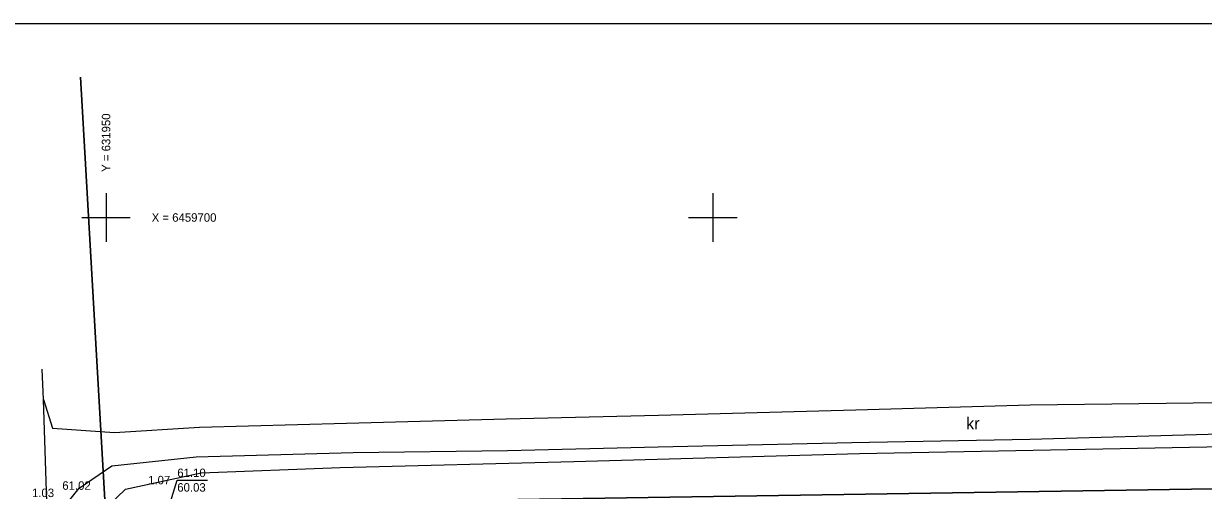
# Model space of a CAD drawing. Extents: x 631883 to 632355, y 6458993 to 6459716.
# Drawn here: x 631943.2 to 632040.4, y 6459677.5 to 6459716 of the extents above; entities that cross this region are included whole.
import ezdxf

# ---------------------------------------------------------------- set-up
doc = ezdxf.new("R2010")
doc.units = 0
for name, color, linetype in [('HALJASTUS', 7, 'Continuous'), ('KOORDPUNKT', 7, 'Continuous'), ('PIIR', 7, 'Continuous'), ('TEE', 7, 'Continuous'), ('VORK', 7, 'Continuous'), ('VORMISTUS', 7, 'Continuous')]:
    doc.layers.add(name, color=color, linetype=linetype)

msp = doc.modelspace()

# ---------------------------------------------------------------- linework, layer by layer
at = {"layer": 'HALJASTUS'}
msp.add_lwpolyline([(631958.117, 6459527.285), (631953.366, 6459527.68), (631950.596, 6459528.375), (631950.545, 6459533.799), (631951.167, 6459539.793), (631951.173, 6459554.94), (631951.092, 6459578.415), (631950.409, 6459599.042), (631949.478, 6459616.701), (631949.24, 6459625.156), (631947.942, 6459670.849), (631948.055, 6459674.193), (631951.591, 6459677.609), (631957.826, 6459678.96), (631969.298, 6459679.383), (631988.562, 6459679.882), (632012.103, 6459680.556), (632047.889, 6459681.245)], dxfattribs=at)
at = {"layer": 'KOORDPUNKT'}
msp.add_lwpolyline([(631954.879, 6459675.134), (631955.869, 6459678.354), (631958.369, 6459678.354)], dxfattribs=at)
at = {"layer": 'PIIR'}
for points in [[(631892.84, 6459268.12), (631891.08, 6459416.3), (631891.8, 6459422.92), (631898.38, 6459446.74), (631933.89, 6459494.12), (631943.35, 6459509.29), (631949.39, 6459526.62), (631949.92, 6459676.24), (631947.886, 6459711.569)], [(631947.886, 6459711.569), (631949.92, 6459676.24), (632168.35, 6459679.59), (632163.28, 6459578.84), (632194.115, 6459531.27)], [(632354.79, 6459283.39), (632163.28, 6459578.84), (632168.35, 6459679.59), (631949.92, 6459676.24), (631949.39, 6459526.62), (632058.59, 6459531.64), (632125.57, 6459482.54), (632152.57, 6459484.34), (632161.24, 6459383.55), (632124.48, 6459286.36)]]:
    msp.add_lwpolyline(points, dxfattribs=at)
at = {"layer": 'TEE'}
for points in [[(631944.833, 6459684.997), (631945.59, 6459682.638), (631950.706, 6459682.271), (631957.691, 6459682.728), (631969.818, 6459683.054), (631982.96, 6459683.414), (631995.531, 6459683.716), (632011.777, 6459684.16), (632026.147, 6459684.561), (632041.841, 6459684.739), (632061.075, 6459685.055), (632075.899, 6459685.567), (632093.499, 6459685.673), (632112.141, 6459686), (632128.352, 6459686.306), (632145.643, 6459686.493), (632156.292, 6459686.355), (632160.593, 6459686.653), (632163.419, 6459688.346), (632165.061, 6459692.523)], [(631933.613, 6459495.748), (631944.217, 6459514.604), (631945.42, 6459518.057), (631947.247, 6459525.1), (631948.589, 6459537.872), (631949.409, 6459549.962), (631949.474, 6459562.828), (631949.163, 6459576.868), (631949.15, 6459579.833), (631948.81, 6459588.946), (631948.127, 6459604.214), (631947.592, 6459617.155), (631947.202, 6459627.762), (631946.754, 6459641.347), (631946.415, 6459645.056), (631946.151, 6459654.469), (631945.588, 6459666.531), (631945.382, 6459669.086), (631945.135, 6459675.742), (631944.833, 6459684.997), (631944.726, 6459687.492)], [(631945.187, 6459674.341), (631945.939, 6459675.376), (631947.785, 6459677.689), (631950.473, 6459679.521), (631957.427, 6459680.268), (631970.364, 6459680.635), (631983.081, 6459680.802), (631995.495, 6459681.108), (632011.474, 6459681.455), (632026.117, 6459681.732), (632041.827, 6459682.17)]]:
    msp.add_lwpolyline(points, dxfattribs=at)
at = {"layer": 'VORK'}
for p, q in [((631950, 6459702), (631950, 6459698)), ((632000, 6459702), (632000, 6459698)), ((631948, 6459700), (631952, 6459700)), ((631998, 6459700), (632002, 6459700))]:
    msp.add_line(p, q, dxfattribs=at)
at = {"layer": 'VORMISTUS'}
msp.add_lwpolyline([(632197.739, 6459715.981), (632197.739, 6459424.981), (631913.239, 6459424.981), (631913.239, 6459715.981)], close=True, dxfattribs=at)

# ---------------------------------------------------------------- texts
at = {"layer": 'KOORDPUNKT'}
for s, p in [('61.10', (631955.869, 6459678.604)), ('61.02', (631946.395, 6459677.555)), ('1.07', (631953.469, 6459678.004)), ('1.03', (631943.895, 6459676.955)), ('60.03', (631955.869, 6459677.404))]:
    msp.add_text(s, height=0.7, dxfattribs=at).set_placement(p)
at = {"layer": 'TEE'}
msp.add_text('kr', height=1, dxfattribs=at).set_placement((632020.88, 6459682.527))
at = {"layer": 'VORK'}
msp.add_text(' Y = 631950', height=0.7, rotation=90, dxfattribs=at).set_placement((631950.35, 6459703.5))
msp.add_text(' X = 6459700', height=0.7, dxfattribs=at).set_placement((631953.5, 6459699.65))

doc.saveas('drawing.dxf')
